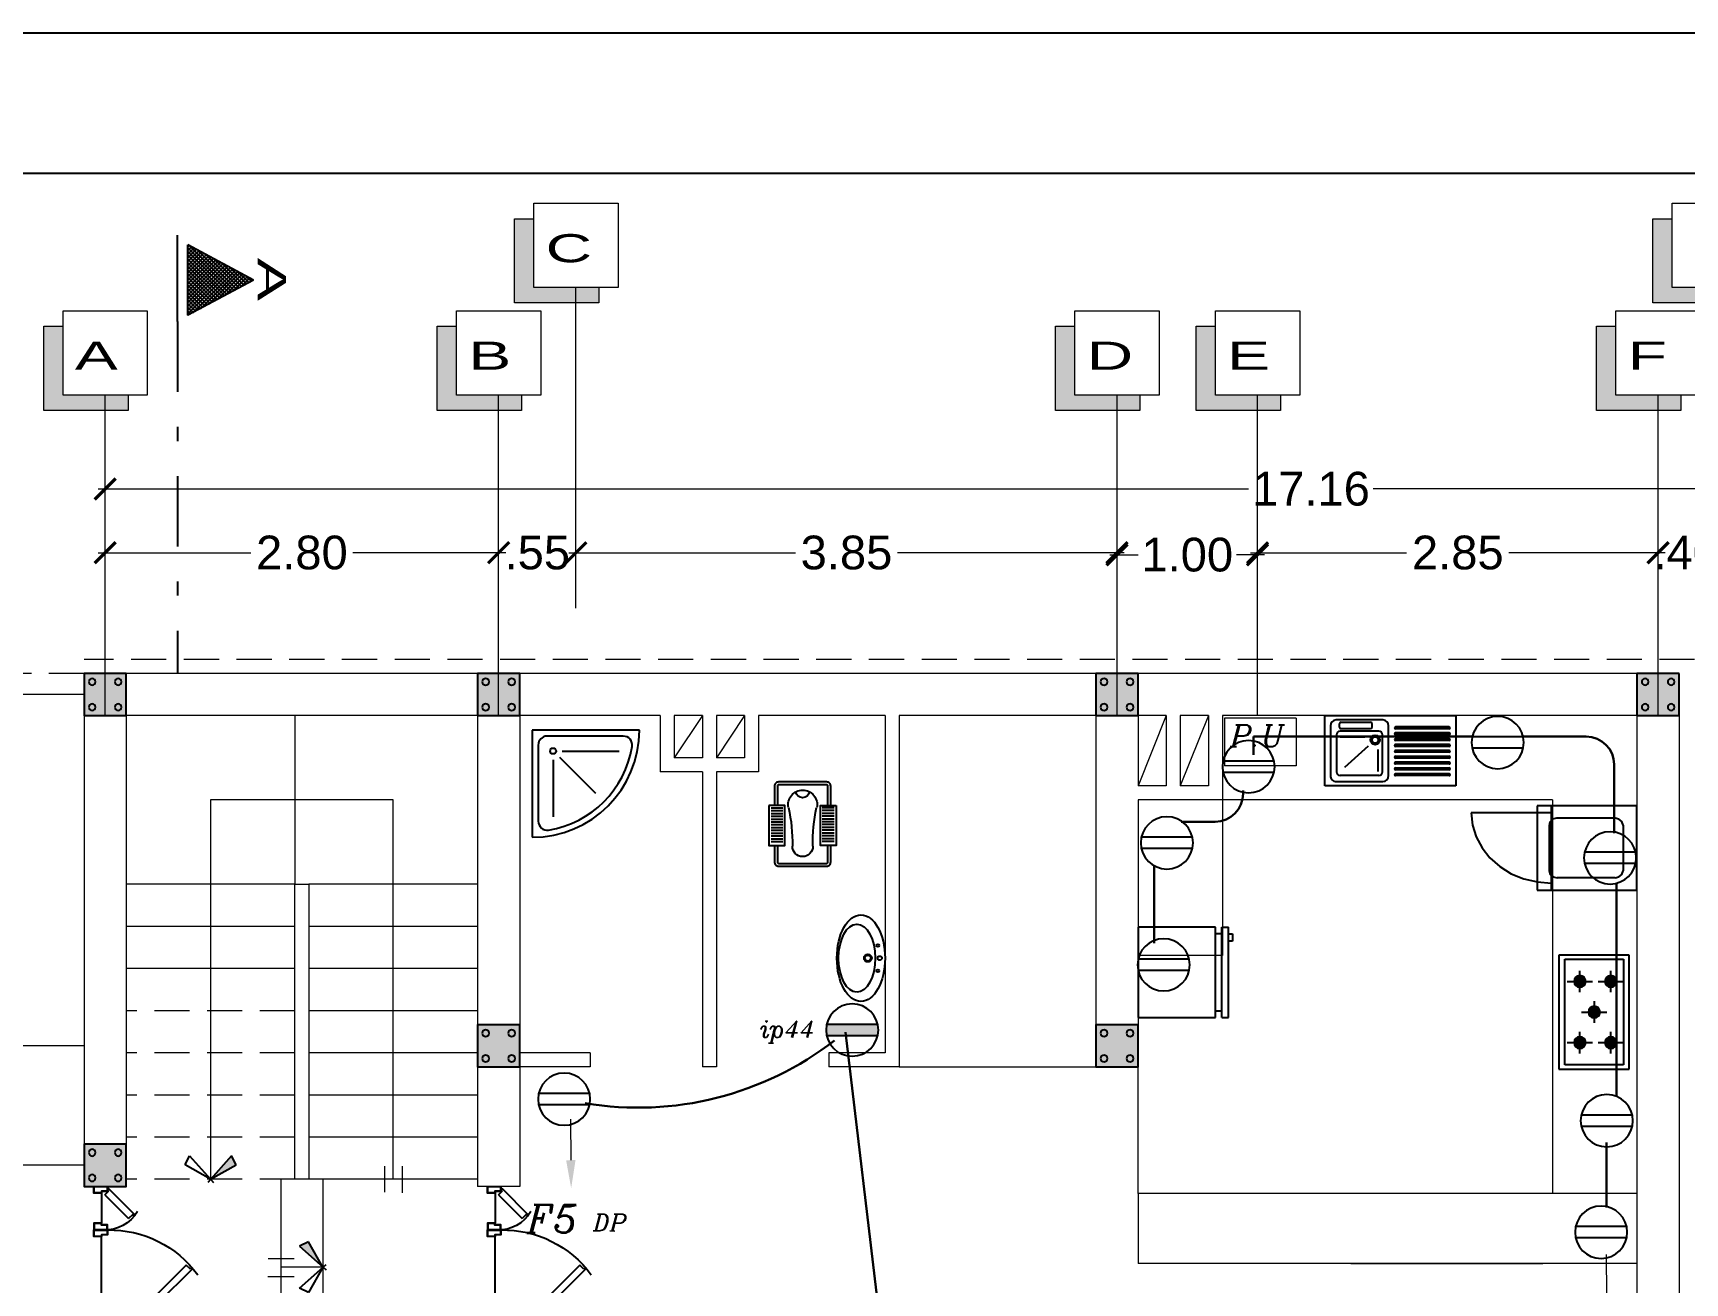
# Model space of a CAD drawing. Header units: millimetres. Extents: x 2647 to 3008, y 1750 to 1934.
# Drawn here: x 2697.46 to 2709.21, y 1835.95 to 1844.84 of the extents above; entities that cross this region are included whole.
import ezdxf

# ---------------------------------------------------------------- set-up
doc = ezdxf.new("R2010")
doc.units = ezdxf.units.MM
for name, pattern in [('0', [0]), ('ACAD_ISO02W100', [15, 12, -3]), ('DASHDOT', [1, 0.5, -0.25, 0, -0.25]), ('HIDDEN', [0.375, 0.25, -0.125])]:
    doc.linetypes.add(name, pattern=pattern)
for name, color, linetype, lineweight in [('.1', 164, 'Continuous', 5), ('00 eleman', 130, 'Continuous', 13), ('0000eleman', 4, 'Continuous', 13), ('0000rasmkhat', 2, 'Continuous', 30), ('E-elec', 140, 'Continuous', 5)]:
    doc.layers.add(name, color=color, linetype=linetype, lineweight=lineweight)
doc.layers.add('D', color=135, linetype='Continuous')
doc.layers.add('socket', color=7, linetype='Continuous', lineweight=40, true_color=0x45c6b7)
doc.styles.add('ITALIC', font='ITALIC.SHX', dxfattribs={"oblique": 15})
doc.styles.add('ITALICC', font='italicc')
doc.styles.add('KA', font='swissck.ttf', dxfattribs={"oblique": 15, "height": 0.25})
doc.styles.get("Standard").update_dxf_attribs({"font": 'arial.ttf'})
doc.dimstyles.new('STANDARD$0', dxfattribs={"dimtxt": 0.15, "dimasz": 0.05, "dimexe": 0.05, "dimexo": 0.05, "dimgap": 0.05, "dimtad": 0, "dimzin": 0, "dimdsep": 46, "dimtxsty": 'Standard', "dimblk": 'DOT', "dimcen": 0.05, "dimdle": 0.05, "dimclrd": 256, "dimclre": 256, "dimclrt": 7, "dimadec": 0, "dimazin": 0, "dimtfac": 1, "dimtix": 1, "dimtofl": 0, "dimtmove": 1, "dimatfit": 0, "dimldrblk": 'OBLIQUE', "dimfxl": 0.05, "dimtolj": 1, "dimtzin": 0, "dimlwd": -1, "dimlwe": -1, "dimarcsym": 0})
pattern_1 = [(0, (1000000, 1000000), (0, 1000000), [1e-05, -1000000])]

# ---------------------------------------------------------------- blocks, each defined once
blk = doc.blocks.new('*X9')
at = {"color": 0}
for p, q in [((5.657, 15.149), (6.047, 15.54)), ((5.718, 15.264), (6.029, 15.575)), ((5.78, 15.379), (6.01, 15.609)), ((5.841, 15.493), (5.992, 15.644)), ((6.297, 15.075), (5.854, 15.518)), ((6.236, 15.189), (5.873, 15.552)), ((6.174, 15.304), (5.891, 15.587)), ((5.903, 15.608), (5.973, 15.678)), ((6.113, 15.419), (5.91, 15.621)), ((6.051, 15.533), (5.929, 15.656)), ((5.99, 15.648), (5.947, 15.69)), ((5.472, 14.806), (6.103, 15.437)), ((5.497, 14.778), (6.122, 15.402)), ((5.534, 14.92), (6.085, 15.471)), ((5.55, 14.778), (6.14, 15.368)), ((5.595, 15.035), (6.066, 15.506)), ((5.603, 14.778), (6.159, 15.333)), ((5.656, 14.778), (6.177, 15.299)), ((6.276, 14.778), (5.743, 15.311)), ((6.329, 14.778), (5.762, 15.345)), ((6.382, 14.778), (5.78, 15.38)), ((6.435, 14.778), (5.799, 15.414)), ((6.42, 14.846), (5.817, 15.449)), ((6.359, 14.96), (5.836, 15.483)), ((5.905, 14.778), (5.614, 15.069)), ((5.958, 14.778), (5.632, 15.104)), ((6.011, 14.778), (5.651, 15.138)), ((6.064, 14.778), (5.669, 15.173)), ((6.117, 14.778), (5.688, 15.207)), ((6.17, 14.778), (5.706, 15.242)), ((5.709, 14.778), (6.196, 15.264)), ((6.223, 14.778), (5.725, 15.276)), ((5.762, 14.778), (6.214, 15.23)), ((5.815, 14.778), (6.233, 15.195)), ((5.868, 14.778), (6.251, 15.161)), ((5.921, 14.778), (6.27, 15.126)), ((5.974, 14.778), (6.288, 15.092)), ((6.027, 14.778), (6.307, 15.057)), ((5.534, 14.778), (5.484, 14.828)), ((5.587, 14.778), (5.502, 14.862)), ((5.64, 14.778), (5.521, 14.897)), ((5.693, 14.778), (5.539, 14.931)), ((5.746, 14.778), (5.558, 14.966)), ((5.799, 14.778), (5.576, 15)), ((5.852, 14.778), (5.595, 15.035)), ((6.08, 14.778), (6.325, 15.023)), ((6.133, 14.778), (6.344, 14.988)), ((6.186, 14.778), (6.362, 14.954)), ((6.239, 14.778), (6.381, 14.919)), ((6.292, 14.778), (6.399, 14.885)), ((6.345, 14.778), (6.418, 14.85)), ((6.399, 14.778), (6.437, 14.816)), ((5.481, 14.778), (5.465, 14.793)), ((6.452, 14.778), (6.455, 14.781))]:
    blk.add_line(p, q, dxfattribs=at)
blk = doc.blocks.new('SEC1')
for p, q in [((2.795, 0.54), (2.545, 0.074)), ((2.795, 0.54), (3.045, 0.074)), ((2.5, 0), (3.115, 0)), ((2.545, 0.074), (3.045, 0.074))]:
    blk.add_line(p, q)
at = {"linetype": 'DASHDOT'}
blk.add_line((2.5, 0), (0, 0), dxfattribs=at)
at = {"xscale": -0.5, "yscale": 0.5, "zscale": 0.5}
blk.add_blockref('*X9', (5.773, -7.315), dxfattribs=at)
blk = doc.blocks.new('DBLDR120K')
at = {"linetype": 'Continuous'}
for p, q in [((-1.18, -0.096), (-1.186, -0.102)), ((-1.186, -0.102), (-0.995, -0.293)), ((-1.169, -0.107), (-1.18, -0.096)), ((-1.14, -0.078), (-1.169, -0.107)), ((-0.403, -0.42), (-0.06, -0.078)), ((-0.014, -0.102), (-0.368, -0.455)), ((-0.06, -0.078), (-0.031, -0.107)), ((-0.031, -0.107), (-0.02, -0.096)), ((-0.02, -0.096), (-0.014, -0.102)), ((-1, -0.276), (-0.971, -0.247)), ((-0.989, -0.287), (-1, -0.276)), ((-0.995, -0.293), (-0.989, -0.287)), ((-0.639, -0.657), (-0.403, -0.42)), ((-0.368, -0.455), (-0.615, -0.703)), ((-0.61, -0.686), (-0.639, -0.657)), ((-0.621, -0.697), (-0.61, -0.686)), ((-0.615, -0.703), (-0.621, -0.697))]:
    blk.add_line(p, q, dxfattribs=at)
for p, q in [((-1.152, -0.055), (-0.938, -0.055)), ((-1.14, -0.078), (-0.971, -0.247)), ((-0.048, -0.055), (-0.842, -0.055))]:
    blk.add_line(p, q)
for points in [[(-1.152, -0.055), (-1.152, 0), (-1.2, 0), (-1.2, -0.096), (-1.164, -0.096), (-1.164, -0.055)], [(-0.938, -0.055), (-0.938, 0), (-0.89, 0), (-0.89, -0.096), (-0.926, -0.096), (-0.926, -0.055)], [(-0.842, -0.055), (-0.842, 0), (-0.89, 0), (-0.89, -0.096), (-0.854, -0.096), (-0.854, -0.055)], [(-0.048, -0.055), (-0.048, 0), (0, 0), (0, -0.096), (-0.036, -0.096), (-0.036, -0.055)], [(-1.154, -0.053), (-1.154, -0.002), (-1.198, -0.002), (-1.198, -0.094), (-1.166, -0.094), (-1.166, -0.053)], [(-0.936, -0.053), (-0.936, -0.002), (-0.892, -0.002), (-0.892, -0.094), (-0.924, -0.094), (-0.924, -0.053)], [(-0.844, -0.053), (-0.844, -0.002), (-0.888, -0.002), (-0.888, -0.094), (-0.856, -0.094), (-0.856, -0.053)], [(-0.046, -0.053), (-0.046, -0.002), (-0.002, -0.002), (-0.002, -0.094), (-0.034, -0.094), (-0.034, -0.053)]]:
    blk.add_lwpolyline(points, close=True, dxfattribs=at)
for centre, radius, start, end in [((-1.665, -0.111), 0.776, 8.0415, 8.1907), ((-0.114, -0.111), 0.776, 171.8093, 171.9585), ((-1.154, -0.082), 0.264, 300.4974, 3.1415), ((-0.114, -0.111), 0.776, 178.9285, 233.9661)]:
    blk.add_arc(centre, radius, start, end)
blk = doc.blocks.new('FL3')
blk.add_hatch(color=256).paths.add_polyline_path([(0, 0), (0.149, -0.167), (0.181, -0.102)])
for p, q in [((0, 0), (-0.181, -0.102)), ((-0.149, -0.167), (0.02, 0.022)), ((0.149, -0.167), (-0.02, 0.022)), ((0, 0), (0.181, -0.102)), ((-0.181, -0.102), (-0.149, -0.167)), ((0.181, -0.102), (0.149, -0.167))]:
    blk.add_line(p, q)
blk = doc.blocks.new('SHENAJ')
blk.add_hatch(color=256).paths.add_polyline_path([(0, 0.25), (-0.25, 0.25), (-0.25, 0), (0, 0)])
blk.add_lwpolyline([(-0.25, 0.25), (0, 0.25), (0, 0), (-0.25, 0)], close=True)
for centre in [(-0.2021, 0.2), (-0.0479, 0.2), (-0.2021, 0.05), (-0.0479, 0.05)]:
    blk.add_circle(centre, 0.02)
blk = doc.blocks.new('_ArchTick')
at = {"color": 0, "linetype": 'ByBlock', "const_width": 0.15}
blk.add_lwpolyline([(-0.5, -0.5), (0.5, 0.5)], dxfattribs=at)
blk = doc.blocks.new('*D523')
at = {"layer": '.1', "ltscale": 0.9, "transparency": 16777216}
for p, q in [((2697.973, 1841.596), (2697.973, 1841.796)), ((2715.133, 1841.596), (2715.133, 1841.796)), ((2697.923, 1841.596), (2706.109, 1841.596)), ((2715.183, 1841.596), (2706.996, 1841.596))]:
    blk.add_line(p, q, dxfattribs=at)
at = {"layer": 'Defpoints', "color": 0, "ltscale": 0.9, "transparency": 16777216}
for p in [(2697.973, 1841.576), (2715.133, 1841.596), (2715.133, 1841.576)]:
    blk.add_point(p, dxfattribs=at)
at = {"layer": '.1', "ltscale": 0.9, "transparency": 16777216, "xscale": 0.15, "yscale": 0.15, "zscale": 0.15, "rotation": 180}
blk.add_blockref('_ArchTick', (2697.973, 1841.596), dxfattribs=at)
at = {"layer": '.1', "ltscale": 0.9, "transparency": 16777216, "xscale": 0.15, "yscale": 0.15, "zscale": 0.15}
blk.add_blockref('_ArchTick', (2715.133, 1841.596), dxfattribs=at)
at = {"layer": '.1', "color": 7, "lineweight": 5, "ltscale": 0.9, "transparency": 16777216, "insert": (2706.553, 1841.596), "char_height": 0.24, "attachment_point": 5}
blk.add_mtext('17.16', dxfattribs=at)
blk = doc.blocks.new('*D524')
at = {"layer": '.1', "ltscale": 0.9, "transparency": 16777216}
for p, q in [((2697.973, 1841.142), (2697.973, 1841.342)), ((2700.773, 1841.142), (2700.773, 1841.342)), ((2697.923, 1841.142), (2699.009, 1841.142)), ((2700.823, 1841.142), (2699.736, 1841.142))]:
    blk.add_line(p, q, dxfattribs=at)
at = {"layer": 'Defpoints', "color": 0, "ltscale": 0.9, "transparency": 16777216}
for p in [(2697.973, 1841.123), (2700.773, 1841.142), (2700.773, 1841.123)]:
    blk.add_point(p, dxfattribs=at)
at = {"layer": '.1', "ltscale": 0.9, "transparency": 16777216, "xscale": 0.15, "yscale": 0.15, "zscale": 0.15, "rotation": 180}
blk.add_blockref('_ArchTick', (2697.973, 1841.142), dxfattribs=at)
at = {"layer": '.1', "ltscale": 0.9, "transparency": 16777216, "xscale": 0.15, "yscale": 0.15, "zscale": 0.15}
blk.add_blockref('_ArchTick', (2700.773, 1841.142), dxfattribs=at)
at = {"layer": '.1', "color": 7, "lineweight": 5, "ltscale": 0.9, "transparency": 16777216, "insert": (2699.373, 1841.142), "char_height": 0.24, "attachment_point": 5}
blk.add_mtext('2.80', dxfattribs=at)
blk = doc.blocks.new('*D525')
at = {"layer": '.1', "ltscale": 0.9, "transparency": 16777216}
for p, q in [((2700.773, 1841.142), (2700.773, 1841.342)), ((2701.323, 1841.142), (2701.323, 1841.342)), ((2700.773, 1841.142), (2700.623, 1841.142)), ((2701.323, 1841.142), (2701.473, 1841.142))]:
    blk.add_line(p, q, dxfattribs=at)
at = {"layer": 'Defpoints', "color": 0, "ltscale": 0.9, "transparency": 16777216}
for p in [(2700.773, 1841.123), (2701.323, 1841.142), (2701.323, 1841.142)]:
    blk.add_point(p, dxfattribs=at)
at = {"layer": '.1', "ltscale": 0.9, "transparency": 16777216, "xscale": 0.15, "yscale": 0.15, "zscale": 0.15}
blk.add_blockref('_ArchTick', (2700.773, 1841.142), dxfattribs=at)
at = {"layer": '.1', "ltscale": 0.9, "transparency": 16777216, "xscale": 0.15, "yscale": 0.15, "zscale": 0.15, "rotation": 180}
blk.add_blockref('_ArchTick', (2701.323, 1841.142), dxfattribs=at)
at = {"layer": '.1', "color": 7, "lineweight": 5, "ltscale": 0.9, "transparency": 16777216, "insert": (2701.048, 1841.142), "char_height": 0.24, "attachment_point": 5}
blk.add_mtext('.55', dxfattribs=at)
blk = doc.blocks.new('*D526')
at = {"layer": '.1', "ltscale": 0.9, "transparency": 16777216}
for p, q in [((2701.323, 1841.142), (2701.323, 1841.342)), ((2705.173, 1841.142), (2705.173, 1841.342)), ((2701.273, 1841.142), (2702.885, 1841.142)), ((2705.223, 1841.142), (2703.61, 1841.142))]:
    blk.add_line(p, q, dxfattribs=at)
at = {"layer": 'Defpoints', "color": 0, "ltscale": 0.9, "transparency": 16777216}
for p in [(2701.323, 1841.142), (2705.173, 1841.142), (2705.173, 1841.142)]:
    blk.add_point(p, dxfattribs=at)
at = {"layer": '.1', "ltscale": 0.9, "transparency": 16777216, "xscale": 0.15, "yscale": 0.15, "zscale": 0.15, "rotation": 180}
blk.add_blockref('_ArchTick', (2701.323, 1841.142), dxfattribs=at)
at = {"layer": '.1', "ltscale": 0.9, "transparency": 16777216, "xscale": 0.15, "yscale": 0.15, "zscale": 0.15}
blk.add_blockref('_ArchTick', (2705.173, 1841.142), dxfattribs=at)
at = {"layer": '.1', "color": 7, "lineweight": 5, "ltscale": 0.9, "transparency": 16777216, "insert": (2703.248, 1841.142), "char_height": 0.24, "attachment_point": 5}
blk.add_mtext('3.85', dxfattribs=at)
blk = doc.blocks.new('*D527')
at = {"layer": '.1', "ltscale": 0.9, "transparency": 16777216}
for p, q in [((2706.173, 1841.142), (2706.173, 1841.342)), ((2709.023, 1841.142), (2709.023, 1841.342)), ((2706.123, 1841.142), (2707.233, 1841.142)), ((2709.073, 1841.142), (2707.962, 1841.142))]:
    blk.add_line(p, q, dxfattribs=at)
at = {"layer": 'Defpoints', "color": 0, "ltscale": 0.9, "transparency": 16777216}
for p in [(2706.173, 1841.142), (2709.023, 1841.142), (2709.023, 1841.142)]:
    blk.add_point(p, dxfattribs=at)
at = {"layer": '.1', "ltscale": 0.9, "transparency": 16777216, "xscale": 0.15, "yscale": 0.15, "zscale": 0.15, "rotation": 180}
blk.add_blockref('_ArchTick', (2706.173, 1841.142), dxfattribs=at)
at = {"layer": '.1', "ltscale": 0.9, "transparency": 16777216, "xscale": 0.15, "yscale": 0.15, "zscale": 0.15}
blk.add_blockref('_ArchTick', (2709.023, 1841.142), dxfattribs=at)
at = {"layer": '.1', "color": 7, "lineweight": 5, "ltscale": 0.9, "transparency": 16777216, "insert": (2707.598, 1841.142), "char_height": 0.24, "attachment_point": 5}
blk.add_mtext('2.85', dxfattribs=at)
blk = doc.blocks.new('*D528')
at = {"layer": '.1', "ltscale": 0.9, "transparency": 16777216}
for p, q in [((2709.023, 1841.142), (2709.023, 1841.342)), ((2709.423, 1841.142), (2709.423, 1841.342)), ((2709.023, 1841.142), (2708.873, 1841.142)), ((2709.423, 1841.142), (2709.573, 1841.142))]:
    blk.add_line(p, q, dxfattribs=at)
at = {"layer": 'Defpoints', "color": 0, "ltscale": 0.9, "transparency": 16777216}
for p in [(2709.023, 1841.142), (2709.423, 1841.142), (2709.423, 1841.142)]:
    blk.add_point(p, dxfattribs=at)
at = {"layer": '.1', "ltscale": 0.9, "transparency": 16777216, "xscale": 0.15, "yscale": 0.15, "zscale": 0.15}
blk.add_blockref('_ArchTick', (2709.023, 1841.142), dxfattribs=at)
at = {"layer": '.1', "ltscale": 0.9, "transparency": 16777216, "xscale": 0.15, "yscale": 0.15, "zscale": 0.15, "rotation": 180}
blk.add_blockref('_ArchTick', (2709.423, 1841.142), dxfattribs=at)
at = {"layer": '.1', "color": 7, "lineweight": 5, "ltscale": 0.9, "transparency": 16777216, "insert": (2709.223, 1841.142), "char_height": 0.24, "attachment_point": 5}
blk.add_mtext('.40', dxfattribs=at)
blk = doc.blocks.new('REFREJRATOR')
at = {"linetype": 'Continuous'}
for p, q in [((0, 0), (-0.643, 0)), ((-0.643, 0), (-0.643, -0.551)), ((0, -0.551), (0, 0)), ((-0.643, -0.551), (0, -0.551)), ((-0.597, -0.551), (-0.597, -0.597)), ((-0.046, -0.551), (-0.046, -0.597)), ((-0.643, -0.597), (-0.643, -0.643)), ((-0.643, -0.597), (0, -0.597)), ((-0.643, -0.643), (0, -0.643)), ((-0.101, -0.671), (-0.101, -0.643)), ((-0.047, -0.671), (-0.101, -0.671)), ((-0.047, -0.643), (-0.047, -0.671)), ((0, -0.597), (0, -0.643))]:
    blk.add_line(p, q, dxfattribs=at)
blk = doc.blocks.new('G')
at = {"linetype": 'Continuous'}
h = blk.add_hatch(color=0, dxfattribs=at)
h.paths.add_polyline_path([(0.188, -0.191), (0.188, -0.149), (0.23, -0.149, -0.414214)])
h.paths.add_polyline_path([(0.23, -0.149), (0.188, -0.149), (0.188, -0.107, -0.414214)])
h.paths.add_polyline_path([(0.188, -0.149), (0.146, -0.149, -0.414214), (0.188, -0.107)])
h.paths.add_polyline_path([(0.188, -0.191, -0.414214), (0.146, -0.149), (0.188, -0.149)])
h = blk.add_hatch(color=0, dxfattribs=at)
h.paths.add_polyline_path([(0.623, -0.191), (0.623, -0.149), (0.665, -0.149, -0.414214)])
h.paths.add_polyline_path([(0.665, -0.149), (0.623, -0.149), (0.623, -0.107, -0.414214)])
h.paths.add_polyline_path([(0.623, -0.149), (0.582, -0.149, -0.414214), (0.623, -0.107)])
h.paths.add_polyline_path([(0.623, -0.191, -0.414214), (0.582, -0.149), (0.623, -0.149)])
h = blk.add_hatch(color=0, dxfattribs=at)
h.paths.add_polyline_path([(0.406, -0.209), (0.406, -0.251), (0.447, -0.251, 0.414214)])
h.paths.add_polyline_path([(0.447, -0.251), (0.406, -0.251), (0.406, -0.292, 0.414214)])
h.paths.add_polyline_path([(0.406, -0.251), (0.364, -0.251, 0.414214), (0.406, -0.292)])
h.paths.add_polyline_path([(0.406, -0.209, 0.414214), (0.364, -0.251), (0.406, -0.251)])
h = blk.add_hatch(color=0, dxfattribs=at)
h.paths.add_polyline_path([(0.188, -0.328), (0.188, -0.369), (0.23, -0.369, 0.414214)])
h.paths.add_polyline_path([(0.23, -0.369), (0.188, -0.369), (0.188, -0.411, 0.414214)])
h.paths.add_polyline_path([(0.188, -0.369), (0.146, -0.369, 0.414214), (0.188, -0.411)])
h.paths.add_polyline_path([(0.188, -0.328, 0.414214), (0.146, -0.369), (0.188, -0.369)])
h = blk.add_hatch(color=0, dxfattribs=at)
h.paths.add_polyline_path([(0.623, -0.328), (0.623, -0.369), (0.665, -0.369, 0.414214)])
h.paths.add_polyline_path([(0.665, -0.369), (0.623, -0.369), (0.623, -0.411, 0.414214)])
h.paths.add_polyline_path([(0.623, -0.369), (0.582, -0.369, 0.414214), (0.623, -0.411)])
h.paths.add_polyline_path([(0.623, -0.328, 0.414214), (0.582, -0.369), (0.623, -0.369)])
at = {"color": 0, "linetype": 'Continuous'}
for p, q in [((0, 0), (0.812, 0)), ((0, -0.5), (0, 0)), ((0.812, 0), (0.812, -0.5)), ((0.782, -0.042), (0.03, -0.042)), ((0.03, -0.042), (0.03, -0.459)), ((0.188, -0.059), (0.188, -0.239)), ((0.623, -0.059), (0.623, -0.239)), ((0.782, -0.459), (0.782, -0.042)), ((0.265, -0.149), (0.112, -0.149)), ((0.406, -0.161), (0.406, -0.341)), ((0.7, -0.149), (0.547, -0.149)), ((0.188, -0.279), (0.188, -0.459)), ((0.329, -0.251), (0.482, -0.251)), ((0.623, -0.279), (0.623, -0.459)), ((0.03, -0.459), (0.782, -0.459)), ((0.265, -0.369), (0.112, -0.369)), ((0.7, -0.369), (0.547, -0.369)), ((0.812, -0.5), (0, -0.5))]:
    blk.add_line(p, q, dxfattribs=at)
for centre in [(0.188, -0.149), (0.623, -0.149), (0.406, -0.251), (0.188, -0.369), (0.623, -0.369)]:
    blk.add_circle(centre, 0.0417, dxfattribs=at)
blk = doc.blocks.new('S')
at = {"color": 0, "linetype": 'Continuous'}
for p, q in [((-0.5, 0), (-0.5, 0.932)), ((-0.5, 0.932), (0, 0.932)), ((-0.419, 0.884), (-0.419, 0.501)), ((-0.406, 0.884), (-0.406, 0.501)), ((-0.377, 0.884), (-0.377, 0.501)), ((-0.364, 0.884), (-0.364, 0.501)), ((-0.335, 0.884), (-0.335, 0.501)), ((-0.323, 0.884), (-0.323, 0.501)), ((-0.294, 0.884), (-0.294, 0.501)), ((-0.281, 0.884), (-0.281, 0.501)), ((-0.252, 0.884), (-0.252, 0.501)), ((-0.239, 0.884), (-0.239, 0.501)), ((-0.21, 0.884), (-0.21, 0.501)), ((-0.198, 0.884), (-0.198, 0.501)), ((-0.169, 0.884), (-0.169, 0.501)), ((-0.156, 0.884), (-0.156, 0.501)), ((-0.127, 0.884), (-0.127, 0.501)), ((-0.114, 0.884), (-0.114, 0.501)), ((-0.085, 0.884), (-0.085, 0.501)), ((-0.073, 0.884), (-0.073, 0.501)), ((0, 0.932), (0, 0)), ((-0.469, 0.411), (-0.469, 0.08)), ((-0.073, 0.453), (-0.427, 0.453)), ((-0.389, 0.383), (-0.389, 0.107)), ((-0.1, 0.409), (-0.363, 0.409)), ((-0.259, 0.377), (-0.103, 0.377)), ((-0.075, 0.107), (-0.075, 0.383)), ((-0.031, 0.08), (-0.031, 0.411)), ((-0.452, 0.324), (-0.452, 0.114)), ((-0.42, 0.336), (-0.44, 0.336)), ((-0.408, 0.114), (-0.408, 0.324)), ((-0.347, 0.283), (-0.347, 0.109)), ((-0.132, 0.141), (-0.284, 0.309)), ((0, 0), (-0.5, 0)), ((-0.44, 0.102), (-0.42, 0.102)), ((-0.427, 0.038), (-0.073, 0.038)), ((-0.363, 0.081), (-0.1, 0.081))]:
    blk.add_line(p, q, dxfattribs=at)
for radius in [0.034, 0.0223]:
    blk.add_circle((-0.327, 0.357), radius, dxfattribs=at)
for centre, radius, start, end in [((-0.412, 0.884), 0.00625, 360, 180), ((-0.371, 0.884), 0.00625, 360, 180), ((-0.329, 0.884), 0.00625, 360, 180), ((-0.287, 0.884), 0.00625, 360, 180), ((-0.246, 0.884), 0.00625, 360, 180), ((-0.204, 0.884), 0.00625, 360, 180), ((-0.162, 0.884), 0.00625, 360, 180), ((-0.121, 0.884), 0.00625, 360, 180), ((-0.079, 0.884), 0.00625, 360, 180), ((-0.412, 0.501), 0.00625, 180, 0), ((-0.371, 0.501), 0.00625, 180, 0), ((-0.329, 0.501), 0.00625, 180, 0), ((-0.287, 0.501), 0.00625, 180, 0), ((-0.246, 0.501), 0.00625, 180, 0), ((-0.204, 0.501), 0.00625, 180, 0), ((-0.162, 0.501), 0.00625, 180, 0), ((-0.121, 0.501), 0.00625, 180, 0), ((-0.079, 0.501), 0.00625, 180, 0), ((-0.427, 0.411), 0.0418, 90, 180), ((-0.363, 0.383), 0.0257, 90, 180), ((-0.1, 0.383), 0.0257, 0, 90), ((-0.073, 0.411), 0.0418, 0, 90), ((-0.44, 0.324), 0.0124, 90, 180), ((-0.42, 0.324), 0.0124, 0, 90), ((-0.427, 0.08), 0.0418, 180, 270), ((-0.44, 0.114), 0.0124, 180, 270), ((-0.42, 0.114), 0.0124, 270, 0), ((-0.363, 0.107), 0.0257, 180, 270), ((-0.1, 0.107), 0.0257, 270, 0), ((-0.073, 0.08), 0.0418, 270, 0)]:
    blk.add_arc(centre, radius, start, end, dxfattribs=at)
blk = doc.blocks.new('PL_WASHERDRYER_VERT')
at = {"linetype": 'Continuous'}
h = blk.add_hatch(dxfattribs=at)
h.set_pattern_fill('EMPTY_FILL', color=0, scale=1000000.0, style=0)
h.set_pattern_definition(pattern_1)
h.paths.add_polyline_path([(0, 0.71), (0.6, 0.71), (0.6, 0), (0, 0)], flags=0)
at = {"color": 0, "linetype": 'ByBlock'}
for p, q in [((0.6, 0.71), (0, 0.71)), ((0, 0.71), (0, 0)), ((0.6, 0), (0.6, 0.71)), ((0.137, 0.611), (0.463, 0.611)), ((0.087, 0.554), (0.087, 0.138)), ((0.512, 0.554), (0.512, 0.142)), ((0, 0.099), (0.6, 0.099)), ((0, 0), (0.6, 0)), ((0.05, 0.099), (0.05, -0.469)), ((0.142, 0.085), (0.463, 0.085))]:
    blk.add_line(p, q, dxfattribs=at)
for points in [[(0.137, 0.611), (0.112, 0.603), (0.094, 0.582), (0.087, 0.554)], [(0.512, 0.554), (0.506, 0.582), (0.488, 0.603), (0.463, 0.611)], [(0.087, 0.138), (0.096, 0.11), (0.116, 0.091), (0.142, 0.085)], [(0.463, 0.085), (0.488, 0.093), (0.506, 0.114), (0.512, 0.142)], [(0.05, -0.469), (0.137, -0.46), (0.221, -0.434), (0.3, -0.392), (0.371, -0.336), (0.433, -0.266), (0.483, -0.185), (0.52, -0.095), (0.542, 0.001), (0.55, 0.099)]]:
    blk.add_lwpolyline(points, dxfattribs=at)
blk = doc.blocks.new('RUSHY03')
at = {"linetype": 'Continuous'}
for centre, radius in [((0, 0), 0.015), ((-0.09, -0.014), 0.01), ((0, -0.085), 0.0273), ((0, -0.085), 0.021), ((0.09, -0.014), 0.01)]:
    blk.add_circle(centre, radius, dxfattribs=at)
for centre, major_axis, ratio in [((0, -0.134), (0.308, 0), 0.556234), ((0, -0.163), (0.242, 0), 0.538462)]:
    blk.add_ellipse(centre, major_axis=major_axis, ratio=ratio, dxfattribs=at)
blk = doc.blocks.new('KHALAF')
at = {"linetype": 'Continuous'}
for p, q in [((-0.462, -0.185), (-0.378, -0.185)), ((-0.462, -0.205), (-0.378, -0.205)), ((-0.462, -0.225), (-0.378, -0.225)), ((-0.013, -0.185), (-0.097, -0.185)), ((-0.013, -0.205), (-0.097, -0.205)), ((-0.013, -0.225), (-0.097, -0.225)), ((-0.462, -0.245), (-0.378, -0.245)), ((-0.462, -0.265), (-0.378, -0.265)), ((-0.462, -0.285), (-0.378, -0.285)), ((-0.462, -0.305), (-0.378, -0.305)), ((-0.462, -0.325), (-0.378, -0.325)), ((-0.462, -0.345), (-0.378, -0.345)), ((-0.013, -0.245), (-0.097, -0.245)), ((-0.013, -0.265), (-0.097, -0.265)), ((-0.013, -0.285), (-0.097, -0.285)), ((-0.013, -0.305), (-0.097, -0.305)), ((-0.013, -0.325), (-0.097, -0.325)), ((-0.013, -0.345), (-0.097, -0.345)), ((-0.462, -0.365), (-0.378, -0.365)), ((-0.462, -0.385), (-0.378, -0.385)), ((-0.462, -0.405), (-0.378, -0.405)), ((-0.462, -0.425), (-0.378, -0.425)), ((-0.013, -0.365), (-0.097, -0.365)), ((-0.013, -0.385), (-0.097, -0.385)), ((-0.013, -0.405), (-0.097, -0.405)), ((-0.013, -0.425), (-0.097, -0.425))]:
    blk.add_line(p, q, dxfattribs=at)
for points in [[(-0.438, -0.168), (-0.438, -0.031, -0.414214), (-0.408, -0.001), (-0.068, -0.001, -0.414214), (-0.038, -0.031), (-0.038, -0.168, -0.414214)], [(-0.418, -0.168), (-0.418, -0.031, -0.414214), (-0.408, -0.021), (-0.068, -0.021, -0.414214), (-0.058, -0.031), (-0.058, -0.168, -0.414214)], [(-0.038, -0.453), (-0.038, -0.571, -0.414214), (-0.068, -0.601), (-0.408, -0.601, -0.414214), (-0.438, -0.571), (-0.438, -0.453)], [(-0.058, -0.453), (-0.058, -0.571, -0.414214), (-0.068, -0.581), (-0.408, -0.581, -0.414214), (-0.418, -0.571)], [(-0.418, -0.571), (-0.418, -0.453, -0.414214)]]:
    blk.add_lwpolyline(points, format="xyb", dxfattribs=at)
for points in [[(-0.477, -0.168), (-0.477, -0.453), (-0.364, -0.453), (-0.364, -0.168)], [(0.002, -0.168), (0.002, -0.453), (-0.111, -0.453), (-0.111, -0.168)]]:
    blk.add_lwpolyline(points, close=True, dxfattribs=at)
for centre, radius, start, end in [((-0.238, -0.162), 0.103, 90, 192.2454), ((-0.238, -0.065), 0.0484, 186.9447, 353.0553), ((-0.238, -0.162), 0.103, 347.7546, 90), ((-1.509, -0.438), 1.199, 359.0688, 12.2454), ((1.034, -0.438), 1.199, 167.7546, 180.9312), ((-0.238, -0.459), 0.0733, 179.0688, 270), ((-0.238, -0.459), 0.0733, 270, 0.9312)]:
    blk.add_arc(centre, radius, start, end, dxfattribs=at)
blk = doc.blocks.new('PL_SHOWER_TRAY_CORNER')
at = {"linetype": 'Continuous'}
h = blk.add_hatch(dxfattribs=at)
h.set_pattern_fill('EMPTY_FILL', color=0, scale=1000000.0, style=0)
h.set_pattern_definition(pattern_1)
h.paths.add_polyline_path([(-0.45, 0), (-0.45, 0.9, -0.414214), (0.45, 0)], flags=0)
at = {"color": 0, "linetype": 'ByBlock'}
for p, q in [((-0.45, 0.9), (-0.45, 0)), ((-0.4, 0.765), (-0.4, 0.125)), ((-0.275, 0.25), (-0.275, 0.729)), ((-0.222, 0.228), (0.08, 0.53)), ((-0.2, 0.175), (0.279, 0.175)), ((-0.45, 0), (0.45, 0)), ((-0.325, 0.05), (0.315, 0.05))]:
    blk.add_line(p, q, dxfattribs=at)
blk.add_circle((-0.275, 0.175), 0.025, dxfattribs=at)
for centre, radius, start, end in [((-0.45, 0), 0.9, 360, 90), ((-0.325, 0.765), 0.075, 80.7182, 180), ((-0.45, 0), 0.85, 9.2818, 80.7182), ((-0.325, 0.125), 0.075, 180, 270), ((0.315, 0.125), 0.075, 270, 9.2818)]:
    blk.add_arc(centre, radius, start, end, dxfattribs=at)
blk = doc.blocks.new('*D538')
at = {"layer": '.1', "ltscale": 0.9, "transparency": 16777216}
for p, q in [((2705.173, 1841.127), (2705.173, 1841.327)), ((2706.173, 1841.127), (2706.173, 1841.327)), ((2705.123, 1841.127), (2705.323, 1841.127)), ((2706.223, 1841.127), (2706.023, 1841.127))]:
    blk.add_line(p, q, dxfattribs=at)
at = {"layer": 'Defpoints', "color": 0, "ltscale": 0.9, "transparency": 16777216}
for p in [(2705.173, 1841.054), (2706.173, 1841.127), (2706.173, 1841.054)]:
    blk.add_point(p, dxfattribs=at)
at = {"layer": '.1', "ltscale": 0.9, "transparency": 16777216, "xscale": 0.15, "yscale": 0.15, "zscale": 0.15, "rotation": 180}
blk.add_blockref('_ArchTick', (2705.173, 1841.127), dxfattribs=at)
at = {"layer": '.1', "ltscale": 0.9, "transparency": 16777216, "xscale": 0.15, "yscale": 0.15, "zscale": 0.15}
blk.add_blockref('_ArchTick', (2706.173, 1841.127), dxfattribs=at)
at = {"layer": '.1', "color": 7, "lineweight": 5, "ltscale": 0.9, "transparency": 16777216, "insert": (2705.673, 1841.127), "char_height": 0.24, "attachment_point": 5}
blk.add_mtext('1.00', dxfattribs=at)
blk = doc.blocks.new('A$C6A796476')
at = {"color": 4}
for p, q in [((-0.4, 0.3), (-0.4, -0.3)), ((-0.4, 0.3), (0, 0.3)), ((0, 0.3), (0, -0.3)), ((-0.4, -0.3), (0, -0.3))]:
    blk.add_line(p, q, dxfattribs=at)
at = {"color": 4, "linetype": 'Continuous', "style": 'ITALICC'}
blk.add_text('P.U', height=0.18, rotation=90, dxfattribs=at).set_placement((-0.164, -0.253))
blk = doc.blocks.new('A$C56EA35F8')
at = {"color": 4, "xscale": 0.0069824999955017, "yscale": 0.0069824999955017, "zscale": 0.0069824999955017, "rotation": 180}
blk.add_blockref('A$C6A796476', (0.001197, -0.000898), dxfattribs=at)
blk = doc.blocks.new('SOCKET2354234234')
at = {"layer": 'socket', "color": 4, "lineweight": 25}
for p, q in [((0.198, 0), (-0.198, 0)), ((0.198, -0.088), (-0.198, -0.088))]:
    blk.add_line(p, q, dxfattribs=at)
blk.add_circle((0, -0.044), 0.203, dxfattribs=at)
blk = doc.blocks.new('vector')
at = {"layer": '0000eleman', "lineweight": 13}
blk.add_lwpolyline([(-17.762, -344.753), (-17.471, -344.75)], dxfattribs=at)
blk.add_solid([(-17.762, -344.784), (-17.962, -344.753), (-17.763, -344.717)], dxfattribs=at)
blk = doc.blocks.new('kadr')
at = {"ltscale": 0.01}
for p, q in [((280.693, -212.825), (250.993, -212.825)), ((279.193, -213.825), (252.493, -213.825))]:
    blk.add_line(p, q, dxfattribs=at)
blk = doc.blocks.new('bb')
at = {"color": 1, "linetype": 'ACAD_ISO02W100', "lineweight": 20}
blk.add_blockref('kadr', (63.098, 15.786), dxfattribs=at)

msp = doc.modelspace()

# ---------------------------------------------------------------- hatches: boundary and pattern name
at = {"lineweight": 30}
h = msp.add_hatch(color=2, dxfattribs=at)
h.dxf.hatch_style = 1
h.paths.add_polyline_path([(2703.474, 1837.745, 0.05489), (2703.47, 1837.786), (2703.108, 1837.786, 0.05489), (2703.103, 1837.745, 0.05489), (2703.108, 1837.705), (2703.47, 1837.705, 0.05489)])
at = {"layer": 'D', "linetype": 'Continuous', "lineweight": 5}
for points in [[(2701.486, 1842.92), (2701.486, 1843.029), (2701.023, 1843.029), (2701.023, 1843.519), (2700.886, 1843.519), (2700.886, 1842.92)], [(2709.586, 1842.92), (2709.586, 1843.029), (2709.123, 1843.029), (2709.123, 1843.519), (2708.986, 1843.519), (2708.986, 1842.92)], [(2698.136, 1842.154), (2698.136, 1842.264), (2697.673, 1842.264), (2697.673, 1842.754), (2697.536, 1842.754), (2697.536, 1842.154)], [(2700.936, 1842.154), (2700.936, 1842.264), (2700.473, 1842.264), (2700.473, 1842.754), (2700.336, 1842.754), (2700.336, 1842.154)], [(2705.336, 1842.154), (2705.336, 1842.264), (2704.873, 1842.264), (2704.873, 1842.754), (2704.736, 1842.754), (2704.736, 1842.154)], [(2706.336, 1842.154), (2706.336, 1842.264), (2705.873, 1842.264), (2705.873, 1842.754), (2705.736, 1842.754), (2705.736, 1842.154)], [(2709.186, 1842.154), (2709.186, 1842.264), (2708.723, 1842.264), (2708.723, 1842.754), (2708.586, 1842.754), (2708.586, 1842.154)]]:
    msp.add_hatch(color=8, dxfattribs=at).paths.add_polyline_path(points)

# ---------------------------------------------------------------- linework, layer by layer
at = {"color": 8, "linetype": 'HIDDEN', "lineweight": 5}
for p, q in [((2715.283, 1840.383), (2697.823, 1840.383)), ((2697.823, 1840.283), (2697.123, 1840.283)), ((2699.323, 1837.883), (2698.123, 1837.883)), ((2699.323, 1837.583), (2698.123, 1837.583)), ((2699.323, 1837.283), (2698.123, 1837.283)), ((2699.323, 1836.983), (2698.123, 1836.983)), ((2699.323, 1836.683), (2698.123, 1836.683))]:
    msp.add_line(p, q, dxfattribs=at)
at = {"color": 8, "lineweight": 5}
for p, q in [((2709.173, 1840.283), (2697.823, 1840.283)), ((2697.823, 1840.283), (2697.823, 1836.633)), ((2709.173, 1840.283), (2709.173, 1829.533)), ((2700.623, 1839.983), (2698.123, 1839.983)), ((2698.123, 1839.983), (2698.123, 1836.633)), ((2700.623, 1839.983), (2700.623, 1836.633)), ((2701.923, 1839.983), (2700.923, 1839.983)), ((2700.923, 1839.983), (2700.923, 1837.583)), ((2701.923, 1839.983), (2701.923, 1839.583)), ((2702.223, 1839.983), (2702.023, 1839.983)), ((2702.023, 1839.983), (2702.023, 1839.683)), ((2702.223, 1839.983), (2702.223, 1839.683)), ((2702.523, 1839.983), (2702.323, 1839.983)), ((2702.323, 1839.983), (2702.323, 1839.683)), ((2702.523, 1839.983), (2702.523, 1839.683)), ((2703.523, 1839.983), (2702.623, 1839.983)), ((2702.623, 1839.983), (2702.623, 1839.583)), ((2703.523, 1839.983), (2703.523, 1837.583)), ((2705.023, 1839.983), (2703.623, 1839.983)), ((2703.623, 1839.983), (2703.623, 1837.483)), ((2705.023, 1839.983), (2705.023, 1837.483)), ((2705.523, 1839.983), (2705.323, 1839.983)), ((2705.323, 1839.983), (2705.323, 1839.483)), ((2705.523, 1839.983), (2705.523, 1839.483)), ((2705.823, 1839.983), (2705.623, 1839.983)), ((2705.623, 1839.983), (2705.623, 1839.483)), ((2705.823, 1839.983), (2705.823, 1839.483)), ((2708.873, 1839.983), (2705.923, 1839.983)), ((2705.923, 1839.983), (2705.923, 1839.383)), ((2708.873, 1839.983), (2708.873, 1830.312)), ((2702.223, 1839.683), (2702.023, 1839.683)), ((2702.523, 1839.683), (2702.323, 1839.683)), ((2702.223, 1839.583), (2701.923, 1839.583)), ((2702.223, 1839.583), (2702.223, 1837.483)), ((2702.623, 1839.583), (2702.323, 1839.583)), ((2702.323, 1839.583), (2702.323, 1837.483)), ((2705.523, 1839.483), (2705.323, 1839.483)), ((2705.323, 1839.383), (2705.323, 1837.483)), ((2705.923, 1839.383), (2705.323, 1839.383)), ((2705.823, 1839.483), (2705.623, 1839.483)), ((2701.423, 1837.583), (2700.923, 1837.583)), ((2701.423, 1837.583), (2701.423, 1837.483)), ((2703.523, 1837.583), (2703.123, 1837.583)), ((2703.123, 1837.583), (2703.123, 1837.483)), ((2701.423, 1837.483), (2700.923, 1837.483)), ((2700.923, 1837.483), (2700.923, 1836.633)), ((2702.323, 1837.483), (2702.223, 1837.483)), ((2703.623, 1837.483), (2703.123, 1837.483)), ((2705.323, 1837.483), (2705.023, 1837.483)), ((2698.123, 1836.633), (2697.823, 1836.633)), ((2700.923, 1836.633), (2700.623, 1836.633)), ((2708.202, 1836.083), (2706.052, 1836.083)), ((2706.836, 1836.083), (2708.202, 1836.083))]:
    msp.add_line(p, q, dxfattribs=at)
at = {"color": 8, "lineweight": 5, "ltscale": 0.9}
for p, q in [((2702.223, 1839.983), (2702.023, 1839.683)), ((2702.523, 1839.983), (2702.323, 1839.683)), ((2705.523, 1839.983), (2705.323, 1839.483)), ((2705.823, 1839.983), (2705.623, 1839.483)), ((2708.273, 1839.383), (2705.923, 1839.383)), ((2705.923, 1839.383), (2705.923, 1838.276)), ((2708.273, 1839.383), (2708.273, 1836.583)), ((2705.923, 1838.276), (2705.323, 1838.276)), ((2703.623, 1837.483), (2705.023, 1837.483)), ((2705.323, 1836.583), (2705.323, 1837.483)), ((2708.873, 1836.583), (2705.323, 1836.583)), ((2705.323, 1836.583), (2705.323, 1836.083)), ((2708.873, 1836.083), (2705.323, 1836.083))]:
    msp.add_line(p, q, dxfattribs=at)
at = {"color": 2, "lineweight": 30}
for p, q in [((2707.702, 1839.834), (2706.145, 1839.834)), ((2706.145, 1839.834), (2706.145, 1839.703)), ((2708.511, 1839.834), (2708.059, 1839.834)), ((2708.711, 1839.146), (2708.711, 1839.634)), ((2706.071, 1839.451), (2706.071, 1839.428)), ((2705.871, 1839.228), (2705.63, 1839.228)), ((2705.438, 1838.909), (2705.438, 1838.363)), ((2708.728, 1837.28), (2708.728, 1838.789)), ((2708.656, 1836.482), (2708.656, 1836.946))]:
    msp.add_line(p, q, dxfattribs=at)
at = {"color": 2, "linetype": 'Continuous', "lineweight": 30, "ltscale": 0.03}
msp.add_line((2703.534, 1835.276), (2703.241, 1837.73), dxfattribs=at)
at = {"color": 2, "lineweight": 30}
for centre, start, end in [((2708.511, 1839.634), 0, 90), ((2705.871, 1839.428), 270, 0)]:
    msp.add_arc(centre, 0.2, start, end, dxfattribs=at)
at = {"color": 2, "linetype": 'Continuous', "lineweight": 30, "ltscale": 0.03}
msp.add_arc((2701.765, 1839.474), 2.281, 260.5256, 307.8164, dxfattribs=at)
at = {"layer": 'D', "color": 8, "linetype": 'Continuous', "lineweight": 5}
for p, q in [((2701.323, 1840.748), (2701.323, 1843.029)), ((2697.973, 1839.983), (2697.973, 1842.264)), ((2700.773, 1839.983), (2700.773, 1842.264)), ((2705.173, 1839.983), (2705.173, 1842.264)), ((2706.173, 1839.983), (2706.173, 1842.264)), ((2709.023, 1839.983), (2709.023, 1842.264)), ((2697.823, 1840.133), (2695.541, 1840.133)), ((2699.323, 1839.983), (2699.323, 1838.783)), ((2700.023, 1839.383), (2698.723, 1839.383)), ((2698.723, 1839.383), (2698.723, 1836.683)), ((2700.023, 1836.683), (2700.023, 1839.383)), ((2699.323, 1838.783), (2698.123, 1838.783)), ((2700.623, 1838.783), (2699.423, 1838.783)), ((2699.323, 1838.483), (2698.123, 1838.483)), ((2700.623, 1838.483), (2699.423, 1838.483)), ((2699.323, 1838.183), (2698.123, 1838.183)), ((2700.623, 1838.183), (2699.423, 1838.183)), ((2700.623, 1837.883), (2699.423, 1837.883)), ((2697.823, 1837.633), (2695.541, 1837.633)), ((2700.623, 1837.583), (2699.423, 1837.583)), ((2700.623, 1837.283), (2699.423, 1837.283)), ((2700.623, 1836.983), (2699.423, 1836.983)), ((2697.823, 1836.783), (2695.541, 1836.783)), ((2699.223, 1836.683), (2699.223, 1835.433)), ((2700.623, 1836.683), (2699.423, 1836.683)), ((2699.523, 1836.683), (2699.523, 1835.433)), ((2699.962, 1836.591), (2699.962, 1836.776)), ((2700.088, 1836.588), (2700.088, 1836.777)), ((2699.134, 1836.119), (2699.319, 1836.119)), ((2699.131, 1835.992), (2699.319, 1835.992)), ((2699.523, 1836.058), (2699.223, 1836.058))]:
    msp.add_line(p, q, dxfattribs=at)
for points in [[(2701.623, 1843.629), (2701.623, 1843.029), (2701.023, 1843.029), (2701.023, 1843.629)], [(2709.723, 1843.629), (2709.723, 1843.029), (2709.123, 1843.029), (2709.123, 1843.629)], [(2698.273, 1842.864), (2698.273, 1842.264), (2697.673, 1842.264), (2697.673, 1842.864)], [(2701.073, 1842.864), (2701.073, 1842.264), (2700.473, 1842.264), (2700.473, 1842.864)], [(2705.473, 1842.864), (2705.473, 1842.264), (2704.873, 1842.264), (2704.873, 1842.864)], [(2706.473, 1842.864), (2706.473, 1842.264), (2705.873, 1842.264), (2705.873, 1842.864)], [(2709.323, 1842.864), (2709.323, 1842.264), (2708.723, 1842.264), (2708.723, 1842.864)], [(2699.323, 1838.783), (2699.423, 1838.783), (2699.423, 1836.683), (2699.323, 1836.683)]]:
    msp.add_lwpolyline(points, close=True, dxfattribs=at)
for points in [[(2701.486, 1843.029), (2701.486, 1842.92), (2700.886, 1842.92), (2700.886, 1843.519), (2701.023, 1843.519)], [(2709.586, 1843.029), (2709.586, 1842.92), (2708.986, 1842.92), (2708.986, 1843.519), (2709.123, 1843.519)], [(2698.136, 1842.264), (2698.136, 1842.154), (2697.536, 1842.154), (2697.536, 1842.754), (2697.673, 1842.754)], [(2700.936, 1842.264), (2700.936, 1842.154), (2700.336, 1842.154), (2700.336, 1842.754), (2700.473, 1842.754)], [(2705.336, 1842.264), (2705.336, 1842.154), (2704.736, 1842.154), (2704.736, 1842.754), (2704.873, 1842.754)], [(2706.336, 1842.264), (2706.336, 1842.154), (2705.736, 1842.154), (2705.736, 1842.754), (2705.873, 1842.754)], [(2709.186, 1842.264), (2709.186, 1842.154), (2708.586, 1842.154), (2708.586, 1842.754), (2708.723, 1842.754)]]:
    msp.add_lwpolyline(points, dxfattribs=at)

# ---------------------------------------------------------------- block references
at = {"color": 1, "linetype": 'ACAD_ISO02W100', "lineweight": 20}
msp.add_blockref('bb', (2377.377, 2041.879), dxfattribs=at)
at = {"layer": '00 eleman', "lineweight": 13, "xscale": -0.916151633353138, "yscale": 0.916151633353138, "zscale": 0.9161516333531868, "rotation": 180}
for p in [(2707.882, 1839.751), (2706.109, 1839.579), (2705.528, 1839.037), (2708.682, 1838.93), (2705.505, 1838.169), (2703.289, 1837.705), (2701.239, 1837.213), (2708.658, 1837.06), (2708.618, 1836.266)]:
    msp.add_blockref('SOCKET2354234234', p, dxfattribs=at)
at = {"layer": '0000rasmkhat', "color": 2, "linetype": '0', "lineweight": 30, "rotation": 89.99999999999999}
for p in [(2356.536, 1854.582, 104.217), (2363.905, 1853.619, 104.217)]:
    msp.add_blockref('vector', p, dxfattribs=at)
at = {"layer": 'D', "color": 8, "linetype": 'Continuous', "lineweight": 5, "xscale": -1}
for name, p, rotation in [('SEC1', (2698.488, 1840.287), 270), ('G', (2708.318, 1838.279), 90), ('FL3', (2698.723, 1836.683), 180), ('DBLDR120K', (2697.893, 1835.433), 90), ('DBLDR120K', (2700.693, 1835.433), 90), ('FL3', (2699.523, 1836.058), 270)]:
    msp.add_blockref(name, p, dxfattribs=dict(at, rotation=rotation))
at = {"layer": 'D', "color": 8, "linetype": 'Continuous', "lineweight": 5, "xscale": -1.199999999999999, "yscale": 1.199999999999999, "zscale": 1.199999999999999}
for p in [(2697.823, 1839.983), (2700.623, 1839.983), (2705.023, 1839.983), (2708.873, 1839.983), (2700.623, 1837.483), (2705.023, 1837.483), (2697.823, 1836.633)]:
    msp.add_blockref('SHENAJ', p, dxfattribs=at)
at = {"layer": 'D', "color": 8, "linetype": 'Continuous', "lineweight": 5}
for name, p, rotation in [('S', (2706.653, 1839.483), 270), ('PL_WASHERDRYER_VERT', (2708.163, 1839.341), 270), ('RUSHY03', (2703.485, 1838.257), 270), ('REFREJRATOR', (2705.323, 1838.478), 90)]:
    msp.add_blockref(name, p, dxfattribs=dict(at, rotation=rotation))
at = {"layer": 'D', "color": 8, "linetype": 'Continuous', "lineweight": 5, "xscale": 0.8470000000000001, "yscale": 0.8470000000000001, "zscale": 0.8470000000000001, "rotation": 270}
msp.add_blockref('PL_SHOWER_TRAY_CORNER', (2701.012, 1839.498), dxfattribs=at)
at = {"layer": 'D', "color": 8, "linetype": 'Continuous', "lineweight": 5, "xscale": -1}
msp.add_blockref('KHALAF', (2702.698, 1839.512), dxfattribs=at)
at = {"layer": 'E-elec', "color": 8, "lineweight": 5, "xscale": 121.4647679977726, "yscale": 121.4647679977726, "zscale": 121.4647679977726, "rotation": 89.99999999999999}
msp.add_blockref('A$C56EA35F8', (2706.084, 1839.479), dxfattribs=at)

# ---------------------------------------------------------------- texts
at = {"layer": '0000eleman', "lineweight": 13, "style": 'ITALIC'}
msp.add_text('ip44', height=0.1197, rotation=359.6915, dxfattribs=at).set_placement((2702.632, 1837.693))
at = {"layer": '0000eleman', "color": 6, "lineweight": 13, "style": 'ITALIC'}
for s, height, p in [(' F5', 0.2, (2700.836, 1836.304, 104.217)), ('DP', 0.1197, (2701.446, 1836.316, 104.217))]:
    msp.add_text(s, height=height, rotation=359.6915, dxfattribs=at).set_placement(p)
at = {"layer": 'D', "color": 8, "linetype": 'Continuous', "lineweight": 5, "style": 'KA', "width": 2}
for s, p in [('C', (2701.107, 1843.209)), ('A', (2697.757, 1842.444)), ('B', (2700.557, 1842.444)), ('D', (2704.957, 1842.444)), ('E', (2705.957, 1842.444)), ('F', (2708.807, 1842.444))]:
    msp.add_text(s, height=0.2, dxfattribs=at).set_placement(p)
msp.add_text('A', height=0.2, rotation=270, dxfattribs=at).set_placement((2699.059, 1843.24))

# ---------------------------------------------------------------- dimensions: what is measured, and where the dimension line sits
at = {"layer": '.1', "color": 8, "lineweight": 5, "ltscale": 0.9}
for base, p1, p2, picture, middle in [((2715.133, 1841.596), (2697.973, 1841.576), (2715.133, 1841.576), '*D523', (2706.553, 1841.596)), ((2700.773, 1841.142), (2697.973, 1841.123), (2700.773, 1841.123), '*D524', (2699.373, 1841.142)), ((2701.323, 1841.142), (2700.773, 1841.123), (2701.323, 1841.142), '*D525', (2701.048, 1841.142)), ((2705.173, 1841.142), (2701.323, 1841.142), (2705.173, 1841.142), '*D526', (2703.248, 1841.142)), ((2706.173, 1841.127), (2705.173, 1841.054), (2706.173, 1841.054), '*D538', (2705.673, 1841.127)), ((2709.023, 1841.142), (2706.173, 1841.142), (2709.023, 1841.142), '*D527', (2707.598, 1841.142)), ((2709.423, 1841.142), (2709.023, 1841.142), (2709.423, 1841.142), '*D528', (2709.223, 1841.142))]:
    dim = msp.add_linear_dim(base=base, p1=p1, p2=p2, dimstyle='STANDARD$0', override={"dimtxt": 0.24, "dimasz": 0.15, "dimexe": 0.2, "dimexo": 0.2, "dimzin": 4, "dimblk": 'ArchTick', "dimcen": 0.15, "dimadec": 1, "dimazin": 3, "dimtm": 1e-09, "dimldrblk": 'ArchTick', "dimfxl": 2, "dimfxlon": 1, "dimtolj": 0, "dimarcsym": 1}, dxfattribs=at)
    dim.commit()
    dim.dimension.update_dxf_attribs({"geometry": picture, "text_midpoint": middle})

doc.saveas('drawing.dxf')
